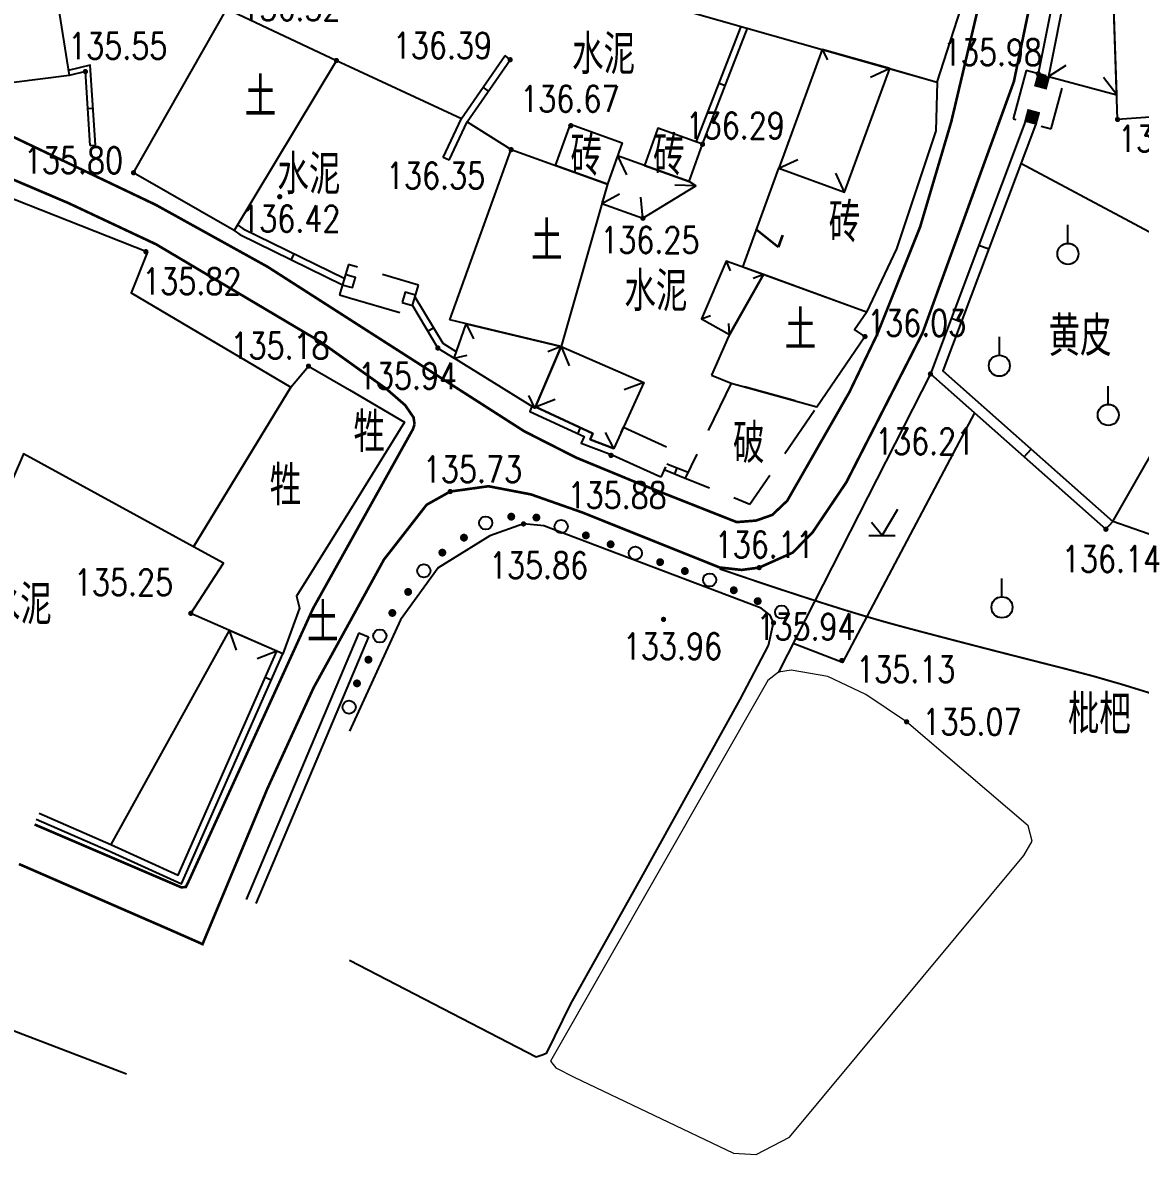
# Model space of a CAD drawing. Extents: x 529262 to 576451, y 2694391 to 2717535.
# Drawn here: x 563852.57 to 563895.08, y 2711331.69 to 2711374.72 of the extents above; entities that cross this region are included whole.
import ezdxf
from ezdxf.enums import TextEntityAlignment as Align

# ---------------------------------------------------------------- set-up
doc = ezdxf.new("R2010")
doc.units = 0
doc.linetypes.add('X2', pattern=[10, 8, -2])
doc.linetypes.add('X5', pattern=[3, 2, -1])
for name, color, linetype in [('DGX', 8, 'Continuous'), ('DLDW', 8, 'Continuous'), ('DLSS', 4, 'Continuous'), ('GCD', 8, 'Continuous'), ('JMD', 8, 'Continuous'), ('ZBTZ', 8, 'Continuous'), ('ZJ', 7, 'Continuous')]:
    doc.layers.add(name, color=color, linetype=linetype)
doc.layers.add('SXSS', color=5, linetype='Continuous', lineweight=0)
doc.styles.add('HZ', font='rs.shx', dxfattribs={"width": 0.8, "bigfont": 'hztxt.shx'})
doc.linetypes.add('10421', pattern='A,2,[150,AAA.SHX,S=0.5,R=0,X=0,Y=0.5],1e-11', length=2)
doc.linetypes.add('1161', pattern='A,0,[149,AAA.SHX,S=0.15,R=0,X=0,Y=0],-1.6', length=1.6)
doc.linetypes.add('445', pattern='A,8,-0.5,[147,AAA.SHX,S=1,R=0,X=0,Y=0],-1.5', length=10)

# ---------------------------------------------------------------- blocks, each defined once
blk = doc.blocks.new('GC200')
at = {"linetype": 'Continuous', "const_width": 0.2, "flags": 128}
blk.add_lwpolyline([(-0.1, 0, 1), (0.1, 0, 1)], format="xyb", close=True, dxfattribs=at)
blk = doc.blocks.new('gc170')
at = {"color": 8, "linetype": 'Continuous'}
blk.add_circle((0, 0), 0.5, dxfattribs=at)
blk = doc.blocks.new('gc123')
at = {"color": 8}
for p, q in [((0, 0), (1.2, 2)), ((0, 0), (-0.8, 1)), ((-1, 0), (1, 0))]:
    blk.add_line(p, q, dxfattribs=at)
blk = doc.blocks.new('gc253')
at = {"color": 8, "const_width": 0.3}
blk.add_lwpolyline([(-0.15, 0, 1), (0.15, 0, 1)], format="xyb", close=True, dxfattribs=at)
blk = doc.blocks.new('gc002')
at = {"color": 8, "const_width": 1}
blk.add_lwpolyline([(-0.5, 0), (0.5, 0)], dxfattribs=at)
blk = doc.blocks.new('gc125')
at = {"color": 8}
blk.add_line((0, 0.8), (0, 2.2), dxfattribs=at)
blk.add_circle((0, 0), 0.8, dxfattribs=at)

msp = doc.modelspace()

# ---------------------------------------------------------------- linework, layer by layer
at = {"layer": 'DGX', "linetype": 'Continuous', "const_width": 0.075, "flags": 128}
msp.add_lwpolyline([(563879.075, 2711353.957), (563880.161, 2711353.587), (563881.177, 2711353.246), (563882.125, 2711352.935), (563883.003, 2711352.652), (563883.811, 2711352.398), (563884.551, 2711352.174), (563885.221, 2711351.978), (563885.822, 2711351.811), (563886.418, 2711351.652), (563887.073, 2711351.479), (563887.787, 2711351.292), (563888.56, 2711351.091), (563889.393, 2711350.876), (563890.285, 2711350.648), (563891.236, 2711350.406), (563892.246, 2711350.15), (563893.291, 2711349.874), (563894.347, 2711349.571), (563895.414, 2711349.242)], dxfattribs=at)
msp.add_lwpolyline([(563879.075, 2711353.957), (563880.161, 2711353.587), (563881.177, 2711353.246), (563882.125, 2711352.935), (563883.003, 2711352.652), (563883.811, 2711352.398), (563884.551, 2711352.174), (563885.221, 2711351.978), (563885.822, 2711351.811), (563886.418, 2711351.652), (563887.073, 2711351.479), (563887.787, 2711351.292), (563888.56, 2711351.091), (563889.393, 2711350.876), (563890.285, 2711350.648), (563891.236, 2711350.406), (563892.246, 2711350.15), (563893.291, 2711349.874), (563894.347, 2711349.571), (563895.414, 2711349.242)], dxfattribs=at)
at = {"layer": 'DLDW', "linetype": 'Continuous', "elevation": 135.041, "flags": 128}
for points in [[(563864.998, 2711356.144), (563862.992, 2711352.912), (563863.097, 2711352.457), (563862.467, 2711350.721), (563858.969, 2711352.262), (563860.212, 2711354.169), (563859.077, 2711354.791), (563862.776, 2711360.86), (563863.444, 2711361.662), (563864.998, 2711360.758)], [(563864.998, 2711356.144), (563862.992, 2711352.912), (563863.097, 2711352.457), (563862.467, 2711350.721), (563858.969, 2711352.262), (563860.212, 2711354.169), (563859.077, 2711354.791), (563862.776, 2711360.86), (563863.444, 2711361.662), (563864.998, 2711360.758)], [(563864.998, 2711360.758), (563867.102, 2711359.533), (563864.998, 2711356.144)], [(563864.998, 2711360.758), (563867.102, 2711359.533), (563864.998, 2711356.144)]]:
    msp.add_lwpolyline(points, dxfattribs=at)
at = {"layer": 'DLSS', "linetype": 'X2', "lineweight": -2, "const_width": 0.1, "flags": 128}
for points in [[(563891.892, 2711393.659), (563891.322, 2711387.657), (563889.879, 2711379.393), (563887.889, 2711370.959), (563886.706, 2711366.963), (563885.071, 2711362.871), (563884.014, 2711360.673), (563881.652, 2711356.548), (563881.083, 2711356.006), (563880.463, 2711355.79), (563879.729, 2711355.732), (563875.952, 2711357.223), (563873.623, 2711358.184), (563871.65, 2711359.185), (563864.998, 2711363.447)], [(563891.892, 2711393.659), (563891.322, 2711387.657), (563889.879, 2711379.393), (563887.889, 2711370.959), (563886.706, 2711366.963), (563885.071, 2711362.871), (563884.014, 2711360.673), (563881.652, 2711356.548), (563881.083, 2711356.006), (563880.463, 2711355.79), (563879.729, 2711355.732), (563875.952, 2711357.223), (563873.623, 2711358.184), (563871.65, 2711359.185), (563864.998, 2711363.447)], [(563864.998, 2711363.447), (563861.883, 2711365.443), (563857.635, 2711367.796), (563850.4, 2711371.244), (563845.767, 2711373.151)], [(563864.998, 2711363.447), (563861.883, 2711365.443), (563857.635, 2711367.796), (563850.4, 2711371.244), (563845.767, 2711373.151)]]:
    msp.add_lwpolyline(points, dxfattribs=at)
at = {"layer": 'DLSS', "linetype": 'Continuous', "lineweight": -2, "const_width": 0.1, "elevation": 137.99, "flags": 128}
for points in [[(563892.093, 2711381.248), (563890.268, 2711372.48), (563886.795, 2711362.921), (563883.896, 2711357.245), (563882.622, 2711355.354), (563881.858, 2711354.572), (563880.582, 2711354.002), (563879.915, 2711353.914), (563879.082, 2711354.006), (563873.847, 2711356.103), (563871.901, 2711356.786), (563870.289, 2711357.096), (563868.833, 2711356.894), (563867.936, 2711356.39), (563866.314, 2711354.307), (563864.998, 2711351.909)], [(563892.093, 2711381.248), (563890.268, 2711372.48), (563886.795, 2711362.921), (563883.896, 2711357.245), (563882.622, 2711355.354), (563881.858, 2711354.572), (563880.582, 2711354.002), (563879.915, 2711353.914), (563879.082, 2711354.006), (563873.847, 2711356.103), (563871.901, 2711356.786), (563870.289, 2711357.096), (563868.833, 2711356.894), (563867.936, 2711356.39), (563866.314, 2711354.307), (563864.998, 2711351.909)], [(563864.998, 2711351.909), (563863.634, 2711349.425), (563861.876, 2711345.586), (563859.416, 2711339.687), (563858.214, 2711340.217), (563852.436, 2711342.732), (563852.436, 2711342.732)], [(563864.998, 2711351.909), (563863.634, 2711349.425), (563861.876, 2711345.586), (563859.416, 2711339.687), (563858.214, 2711340.217), (563852.436, 2711342.732), (563852.436, 2711342.732)]]:
    msp.add_lwpolyline(points, dxfattribs=at)
at = {"layer": 'DLSS', "linetype": 'Continuous', "const_width": 0.1, "flags": 128}
for points in [[(563864.998, 2711361.805), (563863.931, 2711362.569), (563857.648, 2711366.295), (563854.308, 2711367.865), (563850.186, 2711369.621), (563843.235, 2711372.797)], [(563864.998, 2711361.805), (563863.931, 2711362.569), (563857.648, 2711366.295), (563854.308, 2711367.865), (563850.186, 2711369.621), (563843.235, 2711372.797)], [(563867.478, 2711359.456), (563867.441, 2711359.71), (563867.12, 2711360.177), (563866.402, 2711360.801), (563864.998, 2711361.805)], [(563867.478, 2711359.456), (563867.441, 2711359.71), (563867.12, 2711360.177), (563866.402, 2711360.801), (563864.998, 2711361.805)]]:
    msp.add_lwpolyline(points, dxfattribs=at)
at = {"layer": 'DLSS', "linetype": 'X2', "const_width": 0.1, "flags": 128}
for points in [[(563864.998, 2711354.924), (563867.42, 2711359.271), (563867.478, 2711359.456)], [(563864.998, 2711354.924), (563867.42, 2711359.271), (563867.478, 2711359.456)], [(563853.029, 2711344.237), (563858.604, 2711341.848), (563858.782, 2711341.857), (563858.922, 2711342.149), (563863.62, 2711352.453), (563864.998, 2711354.924)], [(563853.029, 2711344.237), (563858.604, 2711341.848), (563858.782, 2711341.857), (563858.922, 2711342.149), (563863.62, 2711352.453), (563864.998, 2711354.924)]]:
    msp.add_lwpolyline(points, dxfattribs=at)
at = {"layer": 'JMD', "linetype": 'Continuous'}
for p, q in [((563871.114, 2711373.311, 136.387), (563870.921, 2711373.47, 136.387)), ((563871.114, 2711373.311, 136.387), (563870.921, 2711373.47, 136.387)), ((563882.98, 2711373.704, 137.058), (563883.178, 2711373.309)), ((563882.98, 2711373.704, 137.058), (563883.178, 2711373.309)), ((563885.545, 2711372.974), (563884.82, 2711372.636)), ((563885.545, 2711372.974), (563884.82, 2711372.636)), ((563891.582, 2711372.673), (563892.258, 2711373.1)), ((563891.582, 2711372.673), (563892.258, 2711373.1)), ((563894.179, 2711371.976, 137.873), (563893.676, 2711372.641)), ((563894.179, 2711371.976, 137.873), (563893.676, 2711372.641)), ((563870.286, 2711372.113, 136.416), (563870.093, 2711372.272, 136.416)), ((563870.286, 2711372.113, 136.416), (563870.093, 2711372.272, 136.416)), ((563879.293, 2711372.322, 136.286), (563879.06, 2711372.413, 136.286)), ((563879.293, 2711372.322, 136.286), (563879.06, 2711372.413, 136.286)), ((563868.79, 2711369.493, 136.416), (563868.564, 2711369.6, 136.416)), ((563868.79, 2711369.493, 136.416), (563868.564, 2711369.6, 136.416)), ((563875.197, 2711369.663), (563875.538, 2711368.94)), ((563875.197, 2711369.663), (563875.538, 2711368.94)), ((563881.334, 2711369.184), (563882.059, 2711369.522)), ((563881.334, 2711369.184), (563882.059, 2711369.522)), ((563883.833, 2711368.274), (563883.495, 2711368.999)), ((563883.833, 2711368.274), (563883.495, 2711368.999)), ((563878.173, 2711368.517), (563877.373, 2711368.538)), ((563878.173, 2711368.517), (563877.373, 2711368.538)), ((563874.599, 2711367.848, 135.288), (563875.274, 2711368.207)), ((563874.599, 2711367.848, 135.288), (563875.274, 2711368.207)), ((563876.162, 2711367.286), (563876.08, 2711368.082)), ((563876.162, 2711367.286), (563876.08, 2711368.082)), ((563888.94, 2711366.266), (563889.315, 2711366.125)), ((563888.94, 2711366.266), (563889.315, 2711366.125)), ((563879.333, 2711365.659), (563879.484, 2711365.289)), ((563879.333, 2711365.659), (563879.484, 2711365.289)), ((563880.746, 2711365.144), (563880.349, 2711364.998)), ((563880.746, 2711365.144), (563880.349, 2711364.998)), ((563878.389, 2711363.457, 135.241), (563878.732, 2711363.584)), ((563878.389, 2711363.457, 135.241), (563878.732, 2711363.584)), ((563869.439, 2711363.27, 135.288), (563869.722, 2711362.706)), ((563869.439, 2711363.27, 135.288), (563869.722, 2711362.706)), ((563879.451, 2711362.864), (563879.435, 2711363.283)), ((563879.451, 2711362.864), (563879.435, 2711363.283)), ((563887.892, 2711363.482), (563888.266, 2711363.341)), ((563887.892, 2711363.482), (563888.266, 2711363.341)), ((563873.056, 2711362.412, 135.288), (563872.541, 2711362.2)), ((563873.056, 2711362.412, 135.288), (563872.541, 2711362.2)), ((563873.056, 2711362.412), (563873.352, 2711361.669)), ((563873.056, 2711362.412), (563873.352, 2711361.669)), ((563868.985, 2711361.961), (563869.485, 2711362.076)), ((563868.985, 2711361.961), (563869.485, 2711362.076)), ((563876.2, 2711361.045), (563875.454, 2711360.758)), ((563876.2, 2711361.045), (563875.454, 2711360.758)), ((563872.048, 2711360.062, 136.165), (563871.827, 2711360.545)), ((563872.048, 2711360.062, 136.165), (563871.827, 2711360.545)), ((563872.072, 2711360.118), (563872.826, 2711360.401)), ((563872.072, 2711360.118), (563872.826, 2711360.401)), ((563875.058, 2711358.528), (563874.738, 2711359.136)), ((563875.058, 2711358.528), (563874.738, 2711359.136)), ((563890.662, 2711358.209), (563890.927, 2711358.508)), ((563890.662, 2711358.209), (563890.927, 2711358.508)), ((563893.768, 2711355.461, 136.137), (563894.033, 2711355.761, 136.137)), ((563893.768, 2711355.461, 136.137), (563894.033, 2711355.761, 136.137)), ((563860.433, 2711351.617), (563860.689, 2711350.859)), ((563860.433, 2711351.617), (563860.689, 2711350.859)), ((563865.353, 2711351.528), (563865.721, 2711351.373)), ((563865.353, 2711351.528), (563865.721, 2711351.373)), ((563862.238, 2711350.822), (563861.492, 2711350.533)), ((563862.238, 2711350.822), (563861.492, 2711350.533)), ((563862.028, 2711349.726), (563861.799, 2711349.827)), ((563862.028, 2711349.726), (563861.799, 2711349.827))]:
    msp.add_line(p, q, dxfattribs=at)
at = {"layer": 'JMD', "linetype": 'Continuous', "lineweight": -2}
for p, q in [((563855.053, 2711371.453, 135.492), (563855.252, 2711371.466, 135.492)), ((563855.053, 2711371.453, 135.492), (563855.252, 2711371.466, 135.492)), ((563855.146, 2711370.047, 135.492), (563855.345, 2711370.06, 135.492)), ((563855.146, 2711370.047, 135.492), (563855.345, 2711370.06, 135.492)), ((563862.89, 2711365.937, 135.899), (563862.782, 2711365.712, 135.899)), ((563862.89, 2711365.937, 135.899), (563862.782, 2711365.712, 135.899)), ((563867.98, 2711362.995, 134.551), (563868.195, 2711363.123, 134.551)), ((563867.98, 2711362.995, 134.551), (563868.195, 2711363.123, 134.551)), ((563873.688, 2711359.092), (563873.793, 2711359.319)), ((563873.688, 2711359.092), (563873.793, 2711359.319)), ((563877.372, 2711357.566), (563877.465, 2711357.798)), ((563877.372, 2711357.566), (563877.465, 2711357.798))]:
    msp.add_line(p, q, dxfattribs=at)
at = {"layer": 'JMD', "linetype": 'Continuous', "flags": 128}
for points in [[(563894.614, 2711386.325), (563893.923, 2711386.452), (563891.195, 2711372.777)], [(563894.614, 2711386.325), (563893.923, 2711386.452), (563891.195, 2711372.777)], [(563907.735, 2711383.506), (563894.238, 2711385.987), (563891.582, 2711372.673)], [(563907.735, 2711383.506), (563894.238, 2711385.987), (563891.582, 2711372.673)], [(563890.703, 2711370.945), (563887.095, 2711361.365), (563893.768, 2711355.461)], [(563890.703, 2711370.945), (563887.095, 2711361.365), (563893.768, 2711355.461)], [(563891.091, 2711370.841), (563887.566, 2711361.482), (563894.033, 2711355.761)], [(563891.091, 2711370.841), (563887.566, 2711361.482), (563894.033, 2711355.761)], [(563864.998, 2711365.098), (563864.846, 2711365.142), (563864.736, 2711364.757), (563864.998, 2711364.682)], [(563864.998, 2711365.098), (563864.846, 2711365.142), (563864.736, 2711364.757), (563864.998, 2711364.682)], [(563864.998, 2711364.682), (563865.124, 2711364.646), (563865.234, 2711365.031), (563864.998, 2711365.098)], [(563864.998, 2711364.682), (563865.124, 2711364.646), (563865.234, 2711365.031), (563864.998, 2711365.098)], [(563871.932, 2711360.134), (563871.865, 2711359.938), (563873.925, 2711358.982), (563873.811, 2711358.735), (563874.955, 2711358.3)], [(563871.932, 2711360.134), (563871.865, 2711359.938), (563873.925, 2711358.982), (563873.811, 2711358.735), (563874.955, 2711358.3)], [(563872.072, 2711360.118), (563874.257, 2711359.103), (563874.15, 2711358.873), (563875.058, 2711358.528)], [(563872.072, 2711360.118), (563874.257, 2711359.103), (563874.15, 2711358.873), (563875.058, 2711358.528)], [(563872.079, 2711360.114), (563872.079, 2711360.114), (563874.257, 2711359.103), (563874.257, 2711359.103), (563874.15, 2711358.873), (563875.058, 2711358.528)], [(563872.079, 2711360.114), (563872.079, 2711360.114), (563874.257, 2711359.103), (563874.257, 2711359.103), (563874.15, 2711358.873), (563875.058, 2711358.528)], [(563877.076, 2711357.954), (563877.88, 2711357.631)], [(563877.076, 2711357.954), (563877.88, 2711357.631)], [(563876.972, 2711357.726), (563877.772, 2711357.405)], [(563876.972, 2711357.726), (563877.772, 2711357.405)], [(563865.353, 2711351.528), (563864.998, 2711350.686)], [(563865.353, 2711351.528), (563864.998, 2711350.686)], [(563865.721, 2711351.373), (563864.998, 2711349.656)], [(563865.721, 2711351.373), (563864.998, 2711349.656)], [(563864.998, 2711350.686), (563861.077, 2711341.386)], [(563864.998, 2711350.686), (563861.077, 2711341.386)], [(563864.998, 2711349.656), (563861.445, 2711341.23)], [(563864.998, 2711349.656), (563861.445, 2711341.23)]]:
    msp.add_lwpolyline(points, dxfattribs=at)
for points, elevation in [([(563887.353, 2711372.46), (563889.531, 2711379.228), (563867.465, 2711385.507), (563865.52, 2711378.673)], 136.847), ([(563887.353, 2711372.46), (563889.531, 2711379.228), (563867.465, 2711385.507), (563865.52, 2711378.673)], 136.847), ([(563852.776, 2711382.634), (563854.35, 2711372.712), (563849.22, 2711372.062), (563847.671, 2711381.88)], 136.531), ([(563852.776, 2711382.634), (563854.35, 2711372.712), (563849.22, 2711372.062), (563847.671, 2711381.88)], 136.531), ([(563893.935, 2711379.432), (563892.956, 2711379.562), (563891.582, 2711372.673), (563894.179, 2711371.976)], 137.873), ([(563893.935, 2711379.432), (563892.956, 2711379.562), (563891.582, 2711372.673), (563894.179, 2711371.976)], 137.873), ([(563902.364, 2711371.624), (563894.21, 2711371.041), (563893.935, 2711379.432), (563902.099, 2711379.7)], 136.977), ([(563902.364, 2711371.624), (563894.21, 2711371.041), (563893.935, 2711379.432), (563902.099, 2711379.7)], 136.977), ([(563881.334, 2711369.184), (563883.833, 2711368.274), (563885.545, 2711372.974), (563882.98, 2711373.704)], 137.058), ([(563881.334, 2711369.184), (563883.833, 2711368.274), (563885.545, 2711372.974), (563882.98, 2711373.704)], 137.058), ([(563877.926, 2711368.687), (563878.429, 2711370.099), (563876.724, 2711370.706), (563876.221, 2711369.294)], 136.048), ([(563877.926, 2711368.687), (563878.429, 2711370.099), (563876.724, 2711370.706), (563876.221, 2711369.294)], 136.048), ([(563868.821, 2711363.417), (563871.155, 2711369.901), (563874.809, 2711368.586), (563873.056, 2711362.412)], 135.288), ([(563868.821, 2711363.417), (563871.155, 2711369.901), (563874.809, 2711368.586), (563873.056, 2711362.412)], 135.288), ([(563874.599, 2711367.848), (563876.162, 2711367.286), (563878.173, 2711368.517), (563877.926, 2711368.687), (563875.197, 2711369.663), (563874.809, 2711368.586)], 135.288), ([(563874.599, 2711367.848), (563876.162, 2711367.286), (563878.173, 2711368.517), (563877.926, 2711368.687), (563875.197, 2711369.663), (563874.809, 2711368.586)], 135.288), ([(563878.773, 2711361.321), (563879.514, 2711361.02), (563882.773, 2711360.12), (563884.606, 2711362.786), (563884.211, 2711363.057), (563884.664, 2711363.717), (563880.746, 2711365.144), (563879.41, 2711362.791)], 134.742), ([(563878.773, 2711361.321), (563879.514, 2711361.02), (563882.773, 2711360.12), (563884.606, 2711362.786), (563884.211, 2711363.057), (563884.664, 2711363.717), (563880.746, 2711365.144), (563879.41, 2711362.791)], 134.742), ([(563867.011, 2711364.087), (563867.398, 2711363.973), (563867.511, 2711364.357), (563867.124, 2711364.471)], -1.538), ([(563867.011, 2711364.087), (563867.398, 2711363.973), (563867.511, 2711364.357), (563867.124, 2711364.471)], -1.538), ([(563868.985, 2711361.961), (563869.439, 2711363.27), (563873.056, 2711362.412), (563872.048, 2711360.062)], 135.967), ([(563868.985, 2711361.961), (563869.439, 2711363.27), (563873.056, 2711362.412), (563872.048, 2711360.062)], 135.967)]:
    msp.add_lwpolyline(points, close=True, dxfattribs=dict(at, elevation=elevation))
for points in [[(563860.614, 2711366.824), (563856.792, 2711369.015), (563860.336, 2711375.251), (563864.508, 2711373.282)], [(563860.614, 2711366.824), (563856.792, 2711369.015), (563860.336, 2711375.251), (563864.508, 2711373.282)], [(563885.545, 2711372.974), (563887.353, 2711372.46), (563887.296, 2711370.609), (563885.801, 2711366.126), (563884.664, 2711363.717), (563879.966, 2711365.428), (563881.334, 2711369.184), (563883.833, 2711368.274)], [(563885.545, 2711372.974), (563887.353, 2711372.46), (563887.296, 2711370.609), (563885.801, 2711366.126), (563884.664, 2711363.717), (563879.966, 2711365.428), (563881.334, 2711369.184), (563883.833, 2711368.274)], [(563872.844, 2711369.293), (563873.407, 2711370.856), (563875.371, 2711370.149), (563874.809, 2711368.586)], [(563872.844, 2711369.293), (563873.407, 2711370.856), (563875.371, 2711370.149), (563874.809, 2711368.586)], [(563843.544, 2711361.127), (563845.629, 2711369.477), (563849.485, 2711368.323), (563849.763, 2711368.987), (563857.317, 2711366.009), (563856.703, 2711364.453), (563862.776, 2711360.86), (563859.077, 2711354.791), (563852.612, 2711358.334), (563852.219, 2711357.415), (563844.45, 2711360.91), (563843.544, 2711361.127)], [(563843.544, 2711361.127), (563845.629, 2711369.477), (563849.485, 2711368.323), (563849.763, 2711368.987), (563857.317, 2711366.009), (563856.703, 2711364.453), (563862.776, 2711360.86), (563859.077, 2711354.791), (563852.612, 2711358.334), (563852.219, 2711357.415), (563844.45, 2711360.91), (563843.544, 2711361.127)], [(563880.746, 2711365.144), (563879.333, 2711365.659), (563878.389, 2711363.457), (563879.451, 2711362.864)], [(563880.746, 2711365.144), (563879.333, 2711365.659), (563878.389, 2711363.457), (563879.451, 2711362.864)], [(563873.056, 2711362.412), (563876.2, 2711361.045), (563875.058, 2711358.528), (563874.15, 2711358.873), (563874.257, 2711359.103), (563872.072, 2711360.118)], [(563873.056, 2711362.412), (563876.2, 2711361.045), (563875.058, 2711358.528), (563874.15, 2711358.873), (563874.257, 2711359.103), (563872.072, 2711360.118)], [(563855.934, 2711343.477), (563858.488, 2711342.309), (563862.238, 2711350.822), (563860.433, 2711351.617)], [(563855.934, 2711343.477), (563858.488, 2711342.309), (563862.238, 2711350.822), (563860.433, 2711351.617)]]:
    msp.add_lwpolyline(points, close=True, dxfattribs=at)
for points, elevation in [([(563878.193, 2711370.183), (563879.902, 2711374.58)], 136.286), ([(563878.193, 2711370.183), (563879.902, 2711374.58)], 136.286), ([(563878.429, 2711370.099), (563880.144, 2711374.511)], 136.286), ([(563878.429, 2711370.099), (563880.144, 2711374.511)], 136.286), ([(563868.564, 2711369.6), (563869.265, 2711371.075), (563870.914, 2711373.462), (563870.921, 2711373.47)], 136.416), ([(563868.564, 2711369.6), (563869.265, 2711371.075), (563870.914, 2711373.462), (563870.921, 2711373.47)], 136.416), ([(563868.79, 2711369.493), (563869.482, 2711370.949), (563871.114, 2711373.311)], 136.416), ([(563868.79, 2711369.493), (563869.482, 2711370.949), (563871.114, 2711373.311)], 136.416), ([(563860.743, 2711367.039), (563860.959, 2711366.881), (563864.805, 2711365.001)], 135.899), ([(563860.743, 2711367.039), (563860.959, 2711366.881), (563864.805, 2711365.001)], 135.899), ([(563860.614, 2711366.824), (563860.829, 2711366.666), (563864.736, 2711364.757)], 135.899), ([(563860.614, 2711366.824), (563860.829, 2711366.666), (563864.736, 2711364.757)], 135.899), ([(563867.398, 2711363.973), (563868.364, 2711362.351), (563868.985, 2711361.961)], 134.551), ([(563867.398, 2711363.973), (563868.364, 2711362.351), (563868.985, 2711361.961)], 134.551), ([(563867.494, 2711364.3), (563868.548, 2711362.531), (563869.069, 2711362.203)], 134.551), ([(563867.494, 2711364.3), (563868.548, 2711362.531), (563869.069, 2711362.203)], 134.551), ([(563853.093, 2711344.444), (563855.832, 2711343.249), (563858.615, 2711341.976), (563862.467, 2711350.721)], 135.041), ([(563853.093, 2711344.444), (563855.832, 2711343.249), (563858.615, 2711341.976), (563862.467, 2711350.721)], 135.041), ([(563853.207, 2711344.667), (563855.934, 2711343.477), (563858.488, 2711342.309), (563862.238, 2711350.822)], 135.041), ([(563853.207, 2711344.667), (563855.934, 2711343.477), (563858.488, 2711342.309), (563862.238, 2711350.822)], 135.041)]:
    msp.add_lwpolyline(points, dxfattribs=dict(at, elevation=elevation))
at = {"layer": 'JMD', "linetype": 'Continuous', "lineweight": -2, "elevation": 135.492, "flags": 128}
for points in [[(563855.345, 2711370.06), (563855.144, 2711373.109), (563854.307, 2711372.908)], [(563855.345, 2711370.06), (563855.144, 2711373.109), (563854.307, 2711372.908)], [(563855.146, 2711370.047), (563854.96, 2711372.859), (563854.35, 2711372.712)], [(563855.146, 2711370.047), (563854.96, 2711372.859), (563854.35, 2711372.712)]]:
    msp.add_lwpolyline(points, dxfattribs=at)
at = {"layer": 'JMD', "linetype": 'X5', "flags": 128}
for points, elevation in [([(563890.735, 2711372.9), (563890.243, 2711371.068), (563891.692, 2711370.679), (563892.184, 2711372.511)], 135.926), ([(563890.735, 2711372.9), (563890.243, 2711371.068), (563891.692, 2711370.679), (563892.184, 2711372.511)], 135.926), ([(563876.844, 2711357.443), (563874.955, 2711358.3), (563875.424, 2711359.336), (563877.313, 2711358.479)], 136.399), ([(563876.844, 2711357.443), (563874.955, 2711358.3), (563875.424, 2711359.336), (563877.313, 2711358.479)], 136.399)]:
    msp.add_lwpolyline(points, close=True, dxfattribs=dict(at, elevation=elevation))
for points in [[(563864.998, 2711365.514), (563864.96, 2711365.525), (563864.621, 2711364.374), (563864.998, 2711364.263)], [(563864.998, 2711365.514), (563864.96, 2711365.525), (563864.621, 2711364.374), (563864.998, 2711364.263)], [(563864.998, 2711364.263), (563867.283, 2711363.59), (563867.622, 2711364.741), (563864.998, 2711365.514)], [(563864.998, 2711364.263), (563867.283, 2711363.59), (563867.622, 2711364.741), (563864.998, 2711365.514)]]:
    msp.add_lwpolyline(points, dxfattribs=at)
at = {"layer": 'JMD', "linetype": '445', "lineweight": -2, "elevation": 136.211, "flags": 128}
for points in [[(563887.095, 2711361.365), (563881.319, 2711350.024), (563881.319, 2711350.024)], [(563887.095, 2711361.365), (563881.319, 2711350.024), (563881.319, 2711350.024)], [(563888.769, 2711359.883), (563883.752, 2711350.394), (563881.878, 2711351.122), (563881.878, 2711351.122)], [(563888.769, 2711359.883), (563883.752, 2711350.394), (563881.878, 2711351.122), (563881.878, 2711351.122)]]:
    msp.add_lwpolyline(points, dxfattribs=at)
at = {"layer": 'JMD', "linetype": 'X5', "flags": 128}
msp.add_lwpolyline([(563879.514, 2711361.02), (563877.772, 2711357.405), (563880.229, 2711356.418), (563882.773, 2711360.12)], close=True, dxfattribs=at)
msp.add_lwpolyline([(563879.514, 2711361.02), (563877.772, 2711357.405), (563880.229, 2711356.418), (563882.773, 2711360.12)], close=True, dxfattribs=at)
at = {"layer": 'SXSS', "color": 8, "linetype": '10421', "lineweight": -2, "flags": 128}
msp.add_lwpolyline([(563864.998, 2711339.081), (563872.104, 2711335.396), (563872.37, 2711335.486), (563872.507, 2711335.56), (563873.416, 2711337.414), (563876.106, 2711342.217), (563879.857, 2711348.988), (563880.942, 2711351.047), (563881.129, 2711351.902), (563881.005, 2711352.188), (563880.653, 2711352.457), (563872.398, 2711355.592), (563871.62, 2711355.664), (563870.336, 2711355.213), (563868.382, 2711353.995), (563866.943, 2711352.014), (563864.998, 2711347.785)], dxfattribs=at)
msp.add_lwpolyline([(563864.998, 2711339.081), (563872.104, 2711335.396), (563872.37, 2711335.486), (563872.507, 2711335.56), (563873.416, 2711337.414), (563876.106, 2711342.217), (563879.857, 2711348.988), (563880.942, 2711351.047), (563881.129, 2711351.902), (563881.005, 2711352.188), (563880.653, 2711352.457), (563872.398, 2711355.592), (563871.62, 2711355.664), (563870.336, 2711355.213), (563868.382, 2711353.995), (563866.943, 2711352.014), (563864.998, 2711347.785)], dxfattribs=at)
at = {"layer": 'SXSS', "color": 8, "linetype": '10421', "flags": 128}
msp.add_lwpolyline([(563881.319, 2711350.024), (563880.908, 2711349.705), (563872.642, 2711335.242), (563872.85, 2711334.987), (563873.542, 2711334.631), (563879.61, 2711331.744), (563880.468, 2711331.694), (563881.731, 2711332.35), (563890.649, 2711343.052), (563890.958, 2711343.598), (563890.815, 2711344.179), (563886.189, 2711348.139), (563884.638, 2711349.176), (563883.189, 2711349.861), (563881.798, 2711350.098)], close=True, dxfattribs=at)
msp.add_lwpolyline([(563881.319, 2711350.024), (563880.908, 2711349.705), (563872.642, 2711335.242), (563872.85, 2711334.987), (563873.542, 2711334.631), (563879.61, 2711331.744), (563880.468, 2711331.694), (563881.731, 2711332.35), (563890.649, 2711343.052), (563890.958, 2711343.598), (563890.815, 2711344.179), (563886.189, 2711348.139), (563884.638, 2711349.176), (563883.189, 2711349.861), (563881.798, 2711350.098)], close=True, dxfattribs=at)
at = {"layer": 'ZBTZ', "linetype": '1161', "flags": 128}
for points, elevation in [([(563864.508, 2711373.282), (563864.998, 2711373.055)], 136.321), ([(563864.508, 2711373.282), (563864.998, 2711373.055)], 136.321), ([(563864.998, 2711373.055), (563869.265, 2711371.075)], 136.321), ([(563864.998, 2711373.055), (563869.265, 2711371.075)], 136.321), ([(563869.482, 2711370.949), (563871.155, 2711369.901)], 136.353), ([(563869.482, 2711370.949), (563871.155, 2711369.901)], 136.353), ([(563904.484, 2711363.892), (563899.173, 2711364.749), (563890.533, 2711369.361)], 136.6), ([(563904.484, 2711363.892), (563899.173, 2711364.749), (563890.533, 2711369.361)], 136.6), ([(563817.987, 2711349.49), (563856.519, 2711334.758)], 134.712), ([(563817.987, 2711349.49), (563856.519, 2711334.758)], 134.712)]:
    msp.add_lwpolyline(points, dxfattribs=dict(at, elevation=elevation))
msp.add_lwpolyline([(563902.338, 2711352.557), (563900.853, 2711354.053), (563898.067, 2711354.354), (563894.033, 2711355.761), (563899.173, 2711364.749)], dxfattribs=at)
msp.add_lwpolyline([(563902.338, 2711352.557), (563900.853, 2711354.053), (563898.067, 2711354.354), (563894.033, 2711355.761), (563899.173, 2711364.749)], dxfattribs=at)

# ---------------------------------------------------------------- block references
at = {"layer": 'GCD', "linetype": 'Continuous'}
ref = msp.add_blockref('GC200', (563864.508, 2711373.282, 136.321), dxfattribs=dict(at, xscale=0.5, yscale=0.5, zscale=0.5))
ref.add_attrib('height', '136.32', dxfattribs={"linetype": 'Continuous', "height": 1, "style": 'HZ', "width": 0.8}).set_placement((563860.893, 2711375.297, 136.321), align=Align.MIDDLE_LEFT)
ref = msp.add_blockref('GC200', (563864.508, 2711373.282, 136.321), dxfattribs=dict(at, xscale=0.5, yscale=0.5, zscale=0.5))
ref.add_attrib('height', '136.32', dxfattribs={"linetype": 'Continuous', "height": 1, "style": 'HZ', "width": 0.8}).set_placement((563860.893, 2711375.297, 136.321), align=Align.MIDDLE_LEFT)
at = {"layer": 'GCD', "linetype": 'Continuous', "lineweight": -2}
ref = msp.add_blockref('GC200', (563854.96, 2711372.859, 135.548), dxfattribs=dict(at, xscale=0.5, yscale=0.5, zscale=0.5))
ref.add_attrib('height', '135.55', dxfattribs={"linetype": 'Continuous', "height": 1, "style": 'HZ', "width": 0.8}).set_placement((563854.305, 2711373.839, 135.548), align=Align.MIDDLE_LEFT)
ref = msp.add_blockref('GC200', (563854.96, 2711372.859, 135.548), dxfattribs=dict(at, xscale=0.5, yscale=0.5, zscale=0.5))
ref.add_attrib('height', '135.55', dxfattribs={"linetype": 'Continuous', "lineweight": -2, "height": 1, "style": 'HZ', "width": 0.8}).set_placement((563854.305, 2711373.839, 135.548), align=Align.MIDDLE_LEFT)
at = {"layer": 'GCD', "linetype": 'Continuous'}
ref = msp.add_blockref('GC200', (563871.114, 2711373.311, 136.387), dxfattribs=dict(at, xscale=0.5, yscale=0.5, zscale=0.5))
ref.add_attrib('height', '136.39', dxfattribs={"linetype": 'Continuous', "height": 1, "style": 'HZ', "width": 0.8}).set_placement((563866.652, 2711373.853, 136.387), align=Align.MIDDLE_LEFT)
ref = msp.add_blockref('GC200', (563871.114, 2711373.311, 136.387), dxfattribs=dict(at, xscale=0.5, yscale=0.5, zscale=0.5))
ref.add_attrib('height', '136.39', dxfattribs={"linetype": 'Continuous', "height": 1, "style": 'HZ', "width": 0.8}).set_placement((563866.652, 2711373.853, 136.387), align=Align.MIDDLE_LEFT)
at = {"layer": 'GCD', "linetype": 'Continuous', "lineweight": -2}
ref = msp.add_blockref('GC200', (563891.195, 2711372.777, 135.978), dxfattribs=dict(at, xscale=0.5, yscale=0.5, zscale=0.5))
ref.add_attrib('height', '135.98', dxfattribs={"linetype": 'Continuous', "height": 1, "style": 'HZ', "width": 0.8}).set_placement((563887.568, 2711373.596, 135.978), align=Align.MIDDLE_LEFT)
ref = msp.add_blockref('GC200', (563891.195, 2711372.777, 135.978), dxfattribs=dict(at, xscale=0.5, yscale=0.5, zscale=0.5))
ref.add_attrib('height', '135.98', dxfattribs={"linetype": 'Continuous', "lineweight": -2, "height": 1, "style": 'HZ', "width": 0.8}).set_placement((563887.568, 2711373.596, 135.978), align=Align.MIDDLE_LEFT)
at = {"layer": 'GCD', "linetype": 'Continuous'}
ref = msp.add_blockref('GC200', (563873.419, 2711370.804, 136.669), dxfattribs=dict(at, xscale=0.5, yscale=0.5, zscale=0.5))
ref.add_attrib('height', '136.67', dxfattribs={"linetype": 'Continuous', "height": 1, "style": 'HZ', "width": 0.8}).set_placement((563871.497, 2711371.825, 136.669), align=Align.MIDDLE_LEFT)
ref = msp.add_blockref('GC200', (563873.419, 2711370.804, 136.669), dxfattribs=dict(at, xscale=0.5, yscale=0.5, zscale=0.5))
ref.add_attrib('height', '136.67', dxfattribs={"linetype": 'Continuous', "height": 1, "style": 'HZ', "width": 0.8}).set_placement((563871.497, 2711371.825, 136.669), align=Align.MIDDLE_LEFT)
ref = msp.add_blockref('GC200', (563878.429, 2711370.099, 136.286), dxfattribs=dict(at, xscale=0.5, yscale=0.5, zscale=0.5))
ref.add_attrib('height', '136.29', dxfattribs={"linetype": 'Continuous', "height": 1, "style": 'HZ', "width": 0.8}).set_placement((563877.786, 2711370.808, 136.286), align=Align.MIDDLE_LEFT)
ref = msp.add_blockref('GC200', (563878.429, 2711370.099, 136.286), dxfattribs=dict(at, xscale=0.5, yscale=0.5, zscale=0.5))
ref.add_attrib('height', '136.29', dxfattribs={"linetype": 'Continuous', "height": 1, "style": 'HZ', "width": 0.8}).set_placement((563877.786, 2711370.808, 136.286), align=Align.MIDDLE_LEFT)
ref = msp.add_blockref('GC200', (563894.21, 2711371.041, 137.019), dxfattribs=dict(at, xscale=0.5, yscale=0.5, zscale=0.5))
ref.add_attrib('height', '137.02', dxfattribs={"linetype": 'Continuous', "height": 1, "style": 'HZ', "width": 0.8}).set_placement((563894.228, 2711370.31, 137.019), align=Align.MIDDLE_LEFT)
ref = msp.add_blockref('GC200', (563894.21, 2711371.041, 137.019), dxfattribs=dict(at, xscale=0.5, yscale=0.5, zscale=0.5))
ref.add_attrib('height', '137.02', dxfattribs={"linetype": 'Continuous', "height": 1, "style": 'HZ', "width": 0.8}).set_placement((563894.228, 2711370.31, 137.019), align=Align.MIDDLE_LEFT)
ref = msp.add_blockref('GC200', (563856.792, 2711369.015, 135.796), dxfattribs=dict(at, xscale=0.5, yscale=0.5, zscale=0.5))
ref.add_attrib('height', '135.80', dxfattribs={"linetype": 'Continuous', "height": 1, "style": 'HZ', "width": 0.8}).set_placement((563852.622, 2711369.488, 135.796), align=Align.MIDDLE_LEFT)
ref = msp.add_blockref('GC200', (563856.792, 2711369.015, 135.796), dxfattribs=dict(at, xscale=0.5, yscale=0.5, zscale=0.5))
ref.add_attrib('height', '135.80', dxfattribs={"linetype": 'Continuous', "height": 1, "style": 'HZ', "width": 0.8}).set_placement((563852.622, 2711369.488, 135.796), align=Align.MIDDLE_LEFT)
ref = msp.add_blockref('GC200', (563871.151, 2711369.893, 136.353), dxfattribs=dict(at, xscale=0.5, yscale=0.5, zscale=0.5))
ref.add_attrib('height', '136.35', dxfattribs={"linetype": 'Continuous', "height": 1, "style": 'HZ', "width": 0.8}).set_placement((563866.391, 2711368.907, 136.353), align=Align.MIDDLE_LEFT)
ref = msp.add_blockref('GC200', (563871.151, 2711369.893, 136.353), dxfattribs=dict(at, xscale=0.5, yscale=0.5, zscale=0.5))
ref.add_attrib('height', '136.35', dxfattribs={"linetype": 'Continuous', "height": 1, "style": 'HZ', "width": 0.8}).set_placement((563866.391, 2711368.907, 136.353), align=Align.MIDDLE_LEFT)
ref = msp.add_blockref('GC200', (563862.352, 2711368.102, 136.416), dxfattribs=dict(at, xscale=0.5, yscale=0.5, zscale=0.5))
ref.add_attrib('height', '136.42', dxfattribs={"linetype": 'Continuous', "height": 1, "style": 'HZ', "width": 0.8}).set_placement((563860.887, 2711367.265, 136.416), align=Align.MIDDLE_LEFT)
ref = msp.add_blockref('GC200', (563862.352, 2711368.102, 136.416), dxfattribs=dict(at, xscale=0.5, yscale=0.5, zscale=0.5))
ref.add_attrib('height', '136.42', dxfattribs={"linetype": 'Continuous', "height": 1, "style": 'HZ', "width": 0.8}).set_placement((563860.887, 2711367.265, 136.416), align=Align.MIDDLE_LEFT)
ref = msp.add_blockref('GC200', (563876.162, 2711367.286, 136.25), dxfattribs=dict(at, xscale=0.5, yscale=0.5, zscale=0.5))
ref.add_attrib('height', '136.25', dxfattribs={"linetype": 'Continuous', "height": 1, "style": 'HZ', "width": 0.8}).set_placement((563874.54, 2711366.456, 136.25), align=Align.MIDDLE_LEFT)
ref = msp.add_blockref('GC200', (563876.162, 2711367.286, 136.25), dxfattribs=dict(at, xscale=0.5, yscale=0.5, zscale=0.5))
ref.add_attrib('height', '136.25', dxfattribs={"linetype": 'Continuous', "height": 1, "style": 'HZ', "width": 0.8}).set_placement((563874.54, 2711366.456, 136.25), align=Align.MIDDLE_LEFT)
at = {"layer": 'GCD', "linetype": 'Continuous', "lineweight": -2}
ref = msp.add_blockref('GC200', (563857.261, 2711366.014, 135.82), dxfattribs=dict(at, xscale=0.5, yscale=0.5, zscale=0.5))
ref.add_attrib('height', '135.82', dxfattribs={"linetype": 'Continuous', "height": 1, "style": 'HZ', "width": 0.8}).set_placement((563857.121, 2711364.89, 135.82), align=Align.MIDDLE_LEFT)
ref = msp.add_blockref('GC200', (563857.261, 2711366.014, 135.82), dxfattribs=dict(at, xscale=0.5, yscale=0.5, zscale=0.5))
ref.add_attrib('height', '135.82', dxfattribs={"linetype": 'Continuous', "lineweight": -2, "height": 1, "style": 'HZ', "width": 0.8}).set_placement((563857.121, 2711364.89, 135.82), align=Align.MIDDLE_LEFT)
at = {"layer": 'GCD', "linetype": 'Continuous'}
ref = msp.add_blockref('GC200', (563884.606, 2711362.786, 136.033), dxfattribs=dict(at, xscale=0.5, yscale=0.5, zscale=0.5))
ref.add_attrib('height', '136.03', dxfattribs={"linetype": 'Continuous', "height": 1, "style": 'HZ', "width": 0.8}).set_placement((563884.686, 2711363.305, 136.033), align=Align.MIDDLE_LEFT)
ref = msp.add_blockref('GC200', (563884.606, 2711362.786, 136.033), dxfattribs=dict(at, xscale=0.5, yscale=0.5, zscale=0.5))
ref.add_attrib('height', '136.03', dxfattribs={"linetype": 'Continuous', "height": 1, "style": 'HZ', "width": 0.8}).set_placement((563884.686, 2711363.305, 136.033), align=Align.MIDDLE_LEFT)
ref = msp.add_blockref('GC200', (563863.444, 2711361.662, 135.179), dxfattribs=dict(at, xscale=0.5, yscale=0.5, zscale=0.5))
ref.add_attrib('height', '135.18', dxfattribs={"linetype": 'Continuous', "height": 1, "style": 'HZ', "width": 0.8}).set_placement((563860.478, 2711362.438, 135.179), align=Align.MIDDLE_LEFT)
ref = msp.add_blockref('GC200', (563863.444, 2711361.662, 135.179), dxfattribs=dict(at, xscale=0.5, yscale=0.5, zscale=0.5))
ref.add_attrib('height', '135.18', dxfattribs={"linetype": 'Continuous', "height": 1, "style": 'HZ', "width": 0.8}).set_placement((563860.478, 2711362.438, 135.179), align=Align.MIDDLE_LEFT)
ref = msp.add_blockref('GC200', (563868.364, 2711362.351, 135.941), dxfattribs=dict(at, xscale=0.5, yscale=0.5, zscale=0.5))
ref.add_attrib('height', '135.94', dxfattribs={"linetype": 'Continuous', "height": 1, "style": 'HZ', "width": 0.8}).set_placement((563865.322, 2711361.289, 135.941), align=Align.MIDDLE_LEFT)
ref = msp.add_blockref('GC200', (563868.364, 2711362.351, 135.941), dxfattribs=dict(at, xscale=0.5, yscale=0.5, zscale=0.5))
ref.add_attrib('height', '135.94', dxfattribs={"linetype": 'Continuous', "height": 1, "style": 'HZ', "width": 0.8}).set_placement((563865.322, 2711361.289, 135.941), align=Align.MIDDLE_LEFT)
at = {"layer": 'GCD', "linetype": 'Continuous', "lineweight": -2}
ref = msp.add_blockref('GC200', (563887.095, 2711361.365, 136.211), dxfattribs=dict(at, xscale=0.5, yscale=0.5, zscale=0.5))
ref.add_attrib('height', '136.21', dxfattribs={"linetype": 'Continuous', "height": 1, "style": 'HZ', "width": 0.8}).set_placement((563884.987, 2711358.802, 136.211), align=Align.MIDDLE_LEFT)
ref = msp.add_blockref('GC200', (563887.095, 2711361.365, 136.211), dxfattribs=dict(at, xscale=0.5, yscale=0.5, zscale=0.5))
ref.add_attrib('height', '136.21', dxfattribs={"linetype": 'Continuous', "lineweight": -2, "height": 1, "style": 'HZ', "width": 0.8}).set_placement((563884.987, 2711358.802, 136.211), align=Align.MIDDLE_LEFT)
at = {"layer": 'GCD', "linetype": 'Continuous'}
ref = msp.add_blockref('GC200', (563874.95, 2711358.269, 135.876), dxfattribs=dict(at, xscale=0.5, yscale=0.5, zscale=0.5))
ref.add_attrib('height', '135.88', dxfattribs={"linetype": 'Continuous', "height": 1, "style": 'HZ', "width": 0.8}).set_placement((563873.295, 2711356.756, 135.876), align=Align.MIDDLE_LEFT)
ref = msp.add_blockref('GC200', (563874.95, 2711358.269, 135.876), dxfattribs=dict(at, xscale=0.5, yscale=0.5, zscale=0.5))
ref.add_attrib('height', '135.88', dxfattribs={"linetype": 'Continuous', "height": 1, "style": 'HZ', "width": 0.8}).set_placement((563873.295, 2711356.756, 135.876), align=Align.MIDDLE_LEFT)
ref = msp.add_blockref('GC200', (563868.833, 2711356.894, 135.733), dxfattribs=dict(at, xscale=0.5, yscale=0.5, zscale=0.5))
ref.add_attrib('height', '135.73', dxfattribs={"linetype": 'Continuous', "height": 1, "style": 'HZ', "width": 0.8}).set_placement((563867.794, 2711357.741, 135.733), align=Align.MIDDLE_LEFT)
ref = msp.add_blockref('GC200', (563868.833, 2711356.894, 135.733), dxfattribs=dict(at, xscale=0.5, yscale=0.5, zscale=0.5))
ref.add_attrib('height', '135.73', dxfattribs={"linetype": 'Continuous', "height": 1, "style": 'HZ', "width": 0.8}).set_placement((563867.794, 2711357.741, 135.733), align=Align.MIDDLE_LEFT)
ref = msp.add_blockref('GC200', (563871.62, 2711355.664, 135.856), dxfattribs=dict(at, xscale=0.5, yscale=0.5, zscale=0.5))
ref.add_attrib('height', '135.86', dxfattribs={"linetype": 'Continuous', "height": 1, "style": 'HZ', "width": 0.8}).set_placement((563870.307, 2711354.091, 135.856), align=Align.MIDDLE_LEFT)
ref = msp.add_blockref('GC200', (563871.62, 2711355.664, 135.856), dxfattribs=dict(at, xscale=0.5, yscale=0.5, zscale=0.5))
ref.add_attrib('height', '135.86', dxfattribs={"linetype": 'Continuous', "height": 1, "style": 'HZ', "width": 0.8}).set_placement((563870.307, 2711354.091, 135.856), align=Align.MIDDLE_LEFT)
ref = msp.add_blockref('GC200', (563880.582, 2711354.002, 136.109), dxfattribs=dict(at, xscale=0.5, yscale=0.5, zscale=0.5))
ref.add_attrib('height', '136.11', dxfattribs={"linetype": 'Continuous', "height": 1, "style": 'HZ', "width": 0.8}).set_placement((563878.891, 2711354.879, 136.109), align=Align.MIDDLE_LEFT)
ref = msp.add_blockref('GC200', (563880.582, 2711354.002, 136.109), dxfattribs=dict(at, xscale=0.5, yscale=0.5, zscale=0.5))
ref.add_attrib('height', '136.11', dxfattribs={"linetype": 'Continuous', "height": 1, "style": 'HZ', "width": 0.8}).set_placement((563878.891, 2711354.879, 136.109), align=Align.MIDDLE_LEFT)
ref = msp.add_blockref('GC200', (563893.768, 2711355.461, 136.137), dxfattribs=dict(at, xscale=0.5, yscale=0.5, zscale=0.5))
ref.add_attrib('height', '136.14', dxfattribs={"linetype": 'Continuous', "height": 1, "style": 'HZ', "width": 0.8}).set_placement((563892.095, 2711354.326, 136.137), align=Align.MIDDLE_LEFT)
ref = msp.add_blockref('GC200', (563893.768, 2711355.461, 136.137), dxfattribs=dict(at, xscale=0.5, yscale=0.5, zscale=0.5))
ref.add_attrib('height', '136.14', dxfattribs={"linetype": 'Continuous', "height": 1, "style": 'HZ', "width": 0.8}).set_placement((563892.095, 2711354.326, 136.137), align=Align.MIDDLE_LEFT)
ref = msp.add_blockref('GC200', (563858.969, 2711352.262, 135.251), dxfattribs=dict(at, xscale=0.5, yscale=0.5, zscale=0.5))
ref.add_attrib('height', '135.25', dxfattribs={"linetype": 'Continuous', "height": 1, "style": 'HZ', "width": 0.8}).set_placement((563854.525, 2711353.443, 135.251), align=Align.MIDDLE_LEFT)
ref = msp.add_blockref('GC200', (563858.969, 2711352.262, 135.251), dxfattribs=dict(at, xscale=0.5, yscale=0.5, zscale=0.5))
ref.add_attrib('height', '135.25', dxfattribs={"linetype": 'Continuous', "height": 1, "style": 'HZ', "width": 0.8}).set_placement((563854.525, 2711353.443, 135.251), align=Align.MIDDLE_LEFT)
ref = msp.add_blockref('GC200', (563876.946, 2711352.033, 133.96), dxfattribs=dict(at, xscale=0.5, yscale=0.5, zscale=0.5))
ref.add_attrib('height', '133.96', dxfattribs={"linetype": 'Continuous', "height": 1, "style": 'HZ', "width": 0.8}).set_placement((563875.4, 2711351.009, 133.96), align=Align.MIDDLE_LEFT)
ref = msp.add_blockref('GC200', (563876.946, 2711352.033, 133.96), dxfattribs=dict(at, xscale=0.5, yscale=0.5, zscale=0.5))
ref.add_attrib('height', '133.96', dxfattribs={"linetype": 'Continuous', "height": 1, "style": 'HZ', "width": 0.8}).set_placement((563875.4, 2711351.009, 133.96), align=Align.MIDDLE_LEFT)
ref = msp.add_blockref('GC200', (563881.129, 2711351.902, 135.94), dxfattribs=dict(at, xscale=0.5, yscale=0.5, zscale=0.5))
ref.add_attrib('height', '135.94', dxfattribs={"linetype": 'Continuous', "height": 1, "style": 'HZ', "width": 0.8}).set_placement((563880.478, 2711351.752, 135.94), align=Align.MIDDLE_LEFT)
ref = msp.add_blockref('GC200', (563881.129, 2711351.902, 135.94), dxfattribs=dict(at, xscale=0.5, yscale=0.5, zscale=0.5))
ref.add_attrib('height', '135.94', dxfattribs={"linetype": 'Continuous', "height": 1, "style": 'HZ', "width": 0.8}).set_placement((563880.478, 2711351.752, 135.94), align=Align.MIDDLE_LEFT)
ref = msp.add_blockref('GC200', (563883.724, 2711350.471, 135.133), dxfattribs=dict(at, xscale=0.5, yscale=0.5, zscale=0.5))
ref.add_attrib('height', '135.13', dxfattribs={"linetype": 'Continuous', "height": 1, "style": 'HZ', "width": 0.8}).set_placement((563884.269, 2711350.139, 135.133), align=Align.MIDDLE_LEFT)
ref = msp.add_blockref('GC200', (563883.724, 2711350.471, 135.133), dxfattribs=dict(at, xscale=0.5, yscale=0.5, zscale=0.5))
ref.add_attrib('height', '135.13', dxfattribs={"linetype": 'Continuous', "height": 1, "style": 'HZ', "width": 0.8}).set_placement((563884.269, 2711350.139, 135.133), align=Align.MIDDLE_LEFT)
ref = msp.add_blockref('GC200', (563886.189, 2711348.139, 135.071), dxfattribs=dict(at, xscale=0.5, yscale=0.5, zscale=0.5))
ref.add_attrib('height', '135.07', dxfattribs={"linetype": 'Continuous', "height": 1, "style": 'HZ', "width": 0.8}).set_placement((563886.789, 2711348.139, 135.071), align=Align.MIDDLE_LEFT)
ref = msp.add_blockref('GC200', (563886.189, 2711348.139, 135.071), dxfattribs=dict(at, xscale=0.5, yscale=0.5, zscale=0.5))
ref.add_attrib('height', '135.07', dxfattribs={"linetype": 'Continuous', "height": 1, "style": 'HZ', "width": 0.8}).set_placement((563886.789, 2711348.139, 135.071), align=Align.MIDDLE_LEFT)
at = {"layer": 'JMD', "linetype": 'Continuous', "xscale": 0.4999999999556633, "yscale": 0.4999999999556633, "zscale": 0.4999999999556633}
for p, rotation in [((563891.338, 2711372.48, 135.978), 254.9674086302801), ((563891.338, 2711372.48, 135.978), 254.9674086302801), ((563890.963, 2711371.135, 135.926), 74.96740863028009), ((563890.963, 2711371.135, 135.926), 74.96740863028009)]:
    msp.add_blockref('gc002', p, dxfattribs=dict(at, rotation=rotation))
at = {"layer": 'JMD', "linetype": 'Continuous'}
for name, p, xscale, yscale, rotation in [('gc170', (563870.184, 2711355.7), 0.4999999999965133, 0.4999999999965133, 193.8355615222333), ('gc170', (563870.184, 2711355.7), 0.4999999999965133, 0.4999999999965133, 193.8355615222333), ('gc253', (563871.155, 2711355.939), 0.4999999999965133, 0.4999999999965133, 193.8355615222333), ('gc253', (563871.155, 2711355.939), 0.4999999999965133, 0.4999999999965133, 193.8355615222333), ('gc253', (563872.112, 2711355.905), 0.5000000000795474, 0.5000000000795474, 160.1886353773988), ('gc253', (563872.112, 2711355.905), 0.5000000000795474, 0.5000000000795474, 160.1886353773988), ('gc170', (563873.053, 2711355.566), 0.5000000000795474, 0.5000000000795474, 160.1886353773988), ('gc170', (563873.053, 2711355.566), 0.5000000000795474, 0.5000000000795474, 160.1886353773988), ('gc253', (563869.357, 2711355.141), 0.4999999999994751, 0.4999999999994751, 214.6848907111105), ('gc253', (563869.357, 2711355.141), 0.4999999999994751, 0.4999999999994751, 214.6848907111105), ('gc253', (563873.993, 2711355.227), 0.5000000000795474, 0.5000000000795474, 160.1886353773988), ('gc253', (563873.993, 2711355.227), 0.5000000000795474, 0.5000000000795474, 160.1886353773988), ('gc253', (563874.934, 2711354.889), 0.5000000000795474, 0.5000000000795474, 160.1886353773988), ('gc253', (563874.934, 2711354.889), 0.5000000000795474, 0.5000000000795474, 160.1886353773988), ('gc253', (563868.535, 2711354.572), 0.4999999999994751, 0.4999999999994751, 214.6848907111105), ('gc253', (563868.535, 2711354.572), 0.4999999999994751, 0.4999999999994751, 214.6848907111105), ('gc170', (563875.875, 2711354.55), 0.5000000000795474, 0.5000000000795474, 160.1886353773988), ('gc170', (563875.875, 2711354.55), 0.5000000000795474, 0.5000000000795474, 160.1886353773988), ('gc170', (563867.833, 2711353.878), 0.5000000000416911, 0.5000000000416911, 233.1161273494177), ('gc170', (563867.833, 2711353.878), 0.5000000000416911, 0.5000000000416911, 233.1161273494177), ('gc253', (563876.816, 2711354.211), 0.5000000000795474, 0.5000000000795474, 160.1886353773988), ('gc253', (563876.816, 2711354.211), 0.5000000000795474, 0.5000000000795474, 160.1886353773988), ('gc253', (563877.757, 2711353.872), 0.5000000000795474, 0.5000000000795474, 160.1886353773988), ('gc253', (563877.757, 2711353.872), 0.5000000000795474, 0.5000000000795474, 160.1886353773988), ('gc170', (563878.698, 2711353.533), 0.5000000000795474, 0.5000000000795474, 160.1886353773988), ('gc170', (563878.698, 2711353.533), 0.5000000000795474, 0.5000000000795474, 160.1886353773988), ('gc253', (563867.233, 2711353.078), 0.5000000000416911, 0.5000000000416911, 233.1161273494177), ('gc253', (563867.233, 2711353.078), 0.5000000000416911, 0.5000000000416911, 233.1161273494177), ('gc253', (563879.617, 2711353.141), 0.5000000000813001, 0.5000000000813001, 155.5257780710046), ('gc253', (563879.617, 2711353.141), 0.5000000000813001, 0.5000000000813001, 155.5257780710046), ('gc253', (563880.527, 2711352.727), 0.5000000000813001, 0.5000000000813001, 155.5257780710046), ('gc253', (563880.527, 2711352.727), 0.5000000000813001, 0.5000000000813001, 155.5257780710046), ('gc253', (563866.633, 2711352.278), 0.5000000000416911, 0.5000000000416911, 233.1161273494177), ('gc253', (563866.633, 2711352.278), 0.5000000000416911, 0.5000000000416911, 233.1161273494177), ('gc170', (563881.437, 2711352.313), 0.5000000000813001, 0.5000000000813001, 155.5257780710046), ('gc170', (563881.437, 2711352.313), 0.5000000000813001, 0.5000000000813001, 155.5257780710046), ('gc170', (563866.158, 2711351.402), 0.5000000001338634, 0.5000000001338634, 244.2560537839934), ('gc170', (563866.158, 2711351.402), 0.5000000001338634, 0.5000000001338634, 244.2560537839934), ('gc253', (563865.724, 2711350.501), 0.5000000001338634, 0.5000000001338634, 244.2560537839934), ('gc253', (563865.724, 2711350.501), 0.5000000001338634, 0.5000000001338634, 244.2560537839934), ('gc253', (563865.289, 2711349.6), 0.5000000001338634, 0.5000000001338634, 244.2560537839934), ('gc253', (563865.289, 2711349.6), 0.5000000001338634, 0.5000000001338634, 244.2560537839934), ('gc170', (563864.989, 2711348.695), 0.5000000001338634, 0.5000000001338634, 244.2560537839934), ('gc170', (563864.989, 2711348.695), 0.5000000001338634, 0.5000000001338634, 244.2560537839934), ('gc170', (563864.989, 2711348.695), 0.5000000001338634, 0.5000000001338634, 244.2560537839934), ('gc170', (563864.989, 2711348.695), 0.5000000001338634, 0.5000000001338634, 244.2560537839934)]:
    msp.add_blockref(name, p, dxfattribs=dict(at, xscale=xscale, yscale=yscale, rotation=rotation))
at = {"layer": 'ZBTZ', "linetype": 'Continuous', "lineweight": -2, "xscale": 0.5, "yscale": 0.5}
for name, p in [('gc125', (563892.325, 2711365.931)), ('gc125', (563892.325, 2711365.931)), ('gc125', (563889.716, 2711361.678)), ('gc125', (563889.716, 2711361.678)), ('gc125', (563893.857, 2711359.806)), ('gc125', (563893.857, 2711359.806)), ('gc123', (563885.258, 2711355.221)), ('gc123', (563885.258, 2711355.221)), ('gc125', (563889.816, 2711352.492)), ('gc125', (563889.816, 2711352.492))]:
    msp.add_blockref(name, p, dxfattribs=at)

# ---------------------------------------------------------------- texts
at = {"layer": 'DLDW', "linetype": 'Continuous', "style": 'HZ', "width": 0.8}
for p in [(563865.757, 2711359.227), (563865.757, 2711359.227), (563862.57, 2711357.203), (563862.57, 2711357.203)]:
    msp.add_text('牲', height=1.5, dxfattribs=at).set_placement(p, align=Align.MIDDLE)
at = {"layer": 'JMD', "linetype": 'Continuous', "lineweight": -2, "style": 'HZ', "width": 0.8}
for p in [(563861.616, 2711371.971), (563861.616, 2711371.971), (563872.504, 2711366.493), (563872.504, 2711366.493), (563882.149, 2711363.106), (563882.149, 2711363.106)]:
    msp.add_text('土', height=1.5, dxfattribs=at).set_placement(p, align=Align.MIDDLE)
at = {"layer": 'JMD', "linetype": 'Continuous', "style": 'HZ', "width": 0.8}
for p in [(563874.609, 2711369.654), (563874.609, 2711369.654), (563877.748, 2711369.667), (563877.748, 2711369.667), (563884.428, 2711367.125), (563884.428, 2711367.125)]:
    msp.add_text('砖', height=1.5, dxfattribs=at).set_placement(p, align=Align.MIDDLE_RIGHT)
at = {"layer": 'JMD', "linetype": 'X5', "style": 'HZ', "width": 0.8}
msp.add_text('破', height=1.5, dxfattribs=at).set_placement((563880.187, 2711358.804), align=Align.MIDDLE)
msp.add_text('破', height=1.5, dxfattribs=at).set_placement((563880.187, 2711358.804), align=Align.MIDDLE)
at = {"layer": 'ZJ', "color": 8, "linetype": 'Continuous', "lineweight": -2, "style": 'HZ', "width": 0.8}
for s, p in [('水泥', (563874.666, 2711373.59)), ('水泥', (563874.666, 2711373.59)), ('水泥', (563863.461, 2711369.026)), ('水泥', (563863.461, 2711369.026)), ('水泥', (563876.655, 2711364.579)), ('水泥', (563876.655, 2711364.579)), ('黄皮', (563892.786, 2711362.878)), ('黄皮', (563892.786, 2711362.878)), ('水泥', (563852.483, 2711352.672)), ('水泥', (563852.483, 2711352.672)), ('枇杷', (563893.519, 2711348.5)), ('枇杷', (563893.519, 2711348.5))]:
    msp.add_text(s, height=1.5, dxfattribs=at).set_placement(p, align=Align.MIDDLE)
msp.add_text('7', height=1, rotation=250, dxfattribs=at).set_placement((563880.918, 2711366.583), align=Align.MIDDLE)
msp.add_text('7', height=1, rotation=250, dxfattribs=at).set_placement((563880.918, 2711366.583), align=Align.MIDDLE)
at = {"layer": 'ZJ', "color": 8, "linetype": 'Continuous', "style": 'HZ', "width": 0.8}
msp.add_text('土', height=1.5, dxfattribs=at).set_placement((563863.99, 2711351.984), align=Align.MIDDLE)
msp.add_text('土', height=1.5, dxfattribs=at).set_placement((563863.99, 2711351.984), align=Align.MIDDLE)

doc.saveas('drawing.dxf')
